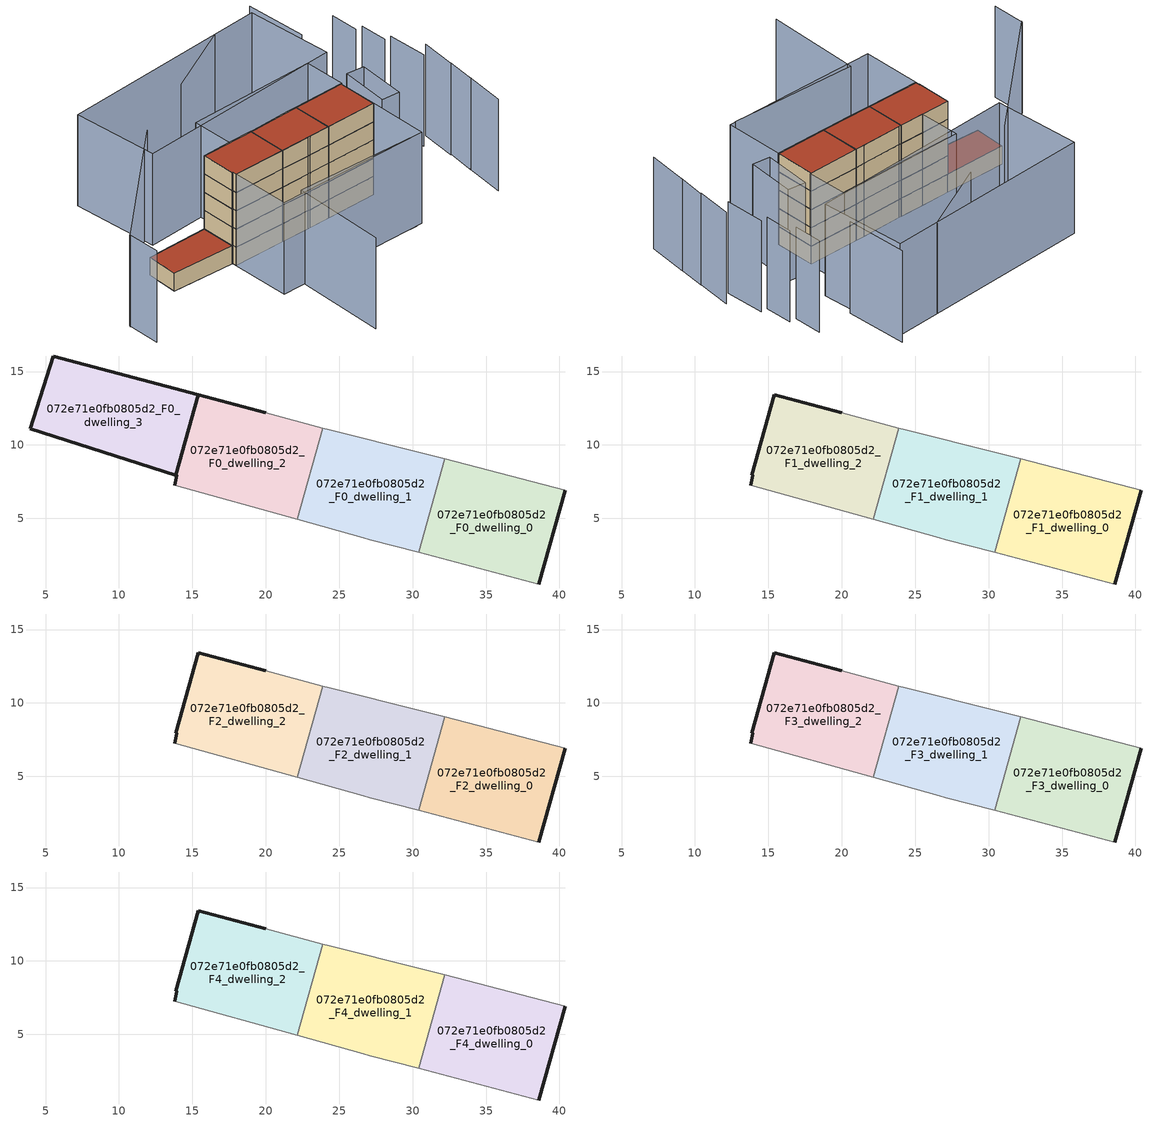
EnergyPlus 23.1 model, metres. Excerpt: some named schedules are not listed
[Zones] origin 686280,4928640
072e71e0fb0805d2_F0_dwelling_0
 floor ground (EU_floor_Construction): 38.61,0.53 40.41,6.92 32.19,9.06 30.42,2.69 z0
 wall outside (EU_wall_Construction): 40.41,6.92 38.61,0.53 z0:3
 wall adiabatic (EU_wall_Construction): 32.19,9.06 40.41,6.92 / 38.61,0.53 30.42,2.69 z0:3
 wall to 072e71e0fb0805d2_F0_dwelling_1 (EU_wall_Construction): 30.42,2.69 32.19,9.06 z0:3
072e71e0fb0805d2_F0_dwelling_1
 floor ground (EU_floor_Construction): 30.42,2.69 32.19,9.06 30.71,9.45 24.32,11.03 23.87,11.15 22.14,4.94 26.64,3.69 27.1,3.56 z0
 wall adiabatic (EU_wall_Construction): 30.42,2.69 27.1,3.56 26.64,3.69 22.14,4.94 / 23.87,11.15 24.32,11.03 30.71,9.45 32.19,9.06 z0:3
 wall to 072e71e0fb0805d2_F0_dwelling_2 (EU_wall_Construction): 22.14,4.94 23.87,11.15 z0:3
072e71e0fb0805d2_F0_dwelling_2
 floor ground (EU_floor_Construction): 22.14,4.94 23.87,11.15 20.01,12.2 15.4,13.43 13.87,7.94 13.94,7.92 13.8,7.26 z0
 wall outside (EU_wall_Construction): 13.8,7.26 13.94,7.92 13.87,7.94 15.4,13.43 20.01,12.2 z0:3
 wall adiabatic (EU_wall_Construction): 22.14,4.94 13.8,7.26 / 20.01,12.2 23.87,11.15 z0:3
072e71e0fb0805d2_F0_dwelling_3
 floor ground (EU_floor_Construction): 13.87,7.94 15.4,13.43 5.52,16.06 3.95,11.1 z0
 wall outside (EU_wall_Construction): 13.87,7.94 3.95,11.1 5.52,16.06 15.4,13.43 13.87,7.94 z0:3
 roof outside (EU_roof_Construction): 15.4,13.43 13.87,7.94 3.95,11.1 5.52,16.06 z3
072e71e0fb0805d2_F1_dwelling_0
 floor to 072e71e0fb0805d2_F0_dwelling_0 (EU_floor_Construction): 38.61,0.53 40.41,6.92 32.19,9.06 30.42,2.69 z3
 wall outside (EU_wall_Construction): 40.41,6.92 38.61,0.53 z3:6
 wall adiabatic (EU_wall_Construction): 32.19,9.06 40.41,6.92 / 38.61,0.53 30.42,2.69 z3:6
 wall to 072e71e0fb0805d2_F1_dwelling_1 (EU_wall_Construction): 30.42,2.69 32.19,9.06 z3:6
072e71e0fb0805d2_F1_dwelling_1
 floor to 072e71e0fb0805d2_F0_dwelling_1 (EU_floor_Construction): 30.42,2.69 32.19,9.06 30.71,9.45 24.32,11.03 23.87,11.15 22.14,4.94 26.64,3.69 27.1,3.56 z3
 wall adiabatic (EU_wall_Construction): 30.42,2.69 27.1,3.56 26.64,3.69 22.14,4.94 / 23.87,11.15 24.32,11.03 30.71,9.45 32.19,9.06 z3:6
 wall to 072e71e0fb0805d2_F1_dwelling_2 (EU_wall_Construction): 22.14,4.94 23.87,11.15 z3:6
072e71e0fb0805d2_F1_dwelling_2
 floor to 072e71e0fb0805d2_F0_dwelling_2 (EU_floor_Construction): 22.14,4.94 23.87,11.15 20.01,12.2 15.4,13.43 13.87,7.94 13.94,7.92 13.8,7.26 z3
 wall outside (EU_wall_Construction): 13.8,7.26 13.94,7.92 13.87,7.94 15.4,13.43 20.01,12.2 z3:6
 wall adiabatic (EU_wall_Construction): 22.14,4.94 13.8,7.26 / 20.01,12.2 23.87,11.15 z3:6
072e71e0fb0805d2_F2_dwelling_0
 floor to 072e71e0fb0805d2_F1_dwelling_0 (EU_floor_Construction): 38.61,0.53 40.41,6.92 32.19,9.06 30.42,2.69 z6
 wall outside (EU_wall_Construction): 40.41,6.92 38.61,0.53 z6:9
 wall adiabatic (EU_wall_Construction): 32.19,9.06 40.41,6.92 / 38.61,0.53 30.42,2.69 z6:9
 wall to 072e71e0fb0805d2_F2_dwelling_1 (EU_wall_Construction): 30.42,2.69 32.19,9.06 z6:9
072e71e0fb0805d2_F2_dwelling_1
 floor to 072e71e0fb0805d2_F1_dwelling_1 (EU_floor_Construction): 30.42,2.69 32.19,9.06 30.71,9.45 24.32,11.03 23.87,11.15 22.14,4.94 26.64,3.69 27.1,3.56 z6
 wall adiabatic (EU_wall_Construction): 30.42,2.69 27.1,3.56 26.64,3.69 22.14,4.94 / 23.87,11.15 24.32,11.03 30.71,9.45 32.19,9.06 z6:9
 wall to 072e71e0fb0805d2_F2_dwelling_2 (EU_wall_Construction): 22.14,4.94 23.87,11.15 z6:9
072e71e0fb0805d2_F2_dwelling_2
 floor to 072e71e0fb0805d2_F1_dwelling_2 (EU_floor_Construction): 22.14,4.94 23.87,11.15 20.01,12.2 15.4,13.43 13.87,7.94 13.94,7.92 13.8,7.26 z6
 wall outside (EU_wall_Construction): 13.8,7.26 13.94,7.92 13.87,7.94 15.4,13.43 20.01,12.2 z6:9
 wall adiabatic (EU_wall_Construction): 22.14,4.94 13.8,7.26 / 20.01,12.2 23.87,11.15 z6:9
072e71e0fb0805d2_F3_dwelling_0
 floor to 072e71e0fb0805d2_F2_dwelling_0 (EU_floor_Construction): 38.61,0.53 40.41,6.92 32.19,9.06 30.42,2.69 z9
 wall outside (EU_wall_Construction): 40.41,6.92 38.61,0.53 z9:12
 wall adiabatic (EU_wall_Construction): 32.19,9.06 40.41,6.92 / 38.61,0.53 30.42,2.69 z9:12
 wall to 072e71e0fb0805d2_F3_dwelling_1 (EU_wall_Construction): 30.42,2.69 32.19,9.06 z9:12
072e71e0fb0805d2_F3_dwelling_1
 floor to 072e71e0fb0805d2_F2_dwelling_1 (EU_floor_Construction): 30.42,2.69 32.19,9.06 30.71,9.45 24.32,11.03 23.87,11.15 22.14,4.94 26.64,3.69 27.1,3.56 z9
 wall adiabatic (EU_wall_Construction): 30.42,2.69 27.1,3.56 26.64,3.69 22.14,4.94 / 23.87,11.15 24.32,11.03 30.71,9.45 32.19,9.06 z9:12
 wall to 072e71e0fb0805d2_F3_dwelling_2 (EU_wall_Construction): 22.14,4.94 23.87,11.15 z9:12
072e71e0fb0805d2_F3_dwelling_2
 floor to 072e71e0fb0805d2_F2_dwelling_2 (EU_floor_Construction): 22.14,4.94 23.87,11.15 20.01,12.2 15.4,13.43 13.87,7.94 13.94,7.92 13.8,7.26 z9
 wall outside (EU_wall_Construction): 13.8,7.26 13.94,7.92 13.87,7.94 15.4,13.43 20.01,12.2 z9:12
 wall adiabatic (EU_wall_Construction): 22.14,4.94 13.8,7.26 / 20.01,12.2 23.87,11.15 z9:12
072e71e0fb0805d2_F4_dwelling_0
 floor to 072e71e0fb0805d2_F3_dwelling_0 (EU_floor_Construction): 38.61,0.53 40.41,6.92 32.19,9.06 30.42,2.69 z12
 wall outside (EU_wall_Construction): 40.41,6.92 38.61,0.53 z12:15
 wall adiabatic (EU_wall_Construction): 32.19,9.06 40.41,6.92 / 38.61,0.53 30.42,2.69 z12:15
 wall to 072e71e0fb0805d2_F4_dwelling_1 (EU_wall_Construction): 30.42,2.69 32.19,9.06 z12:15
 roof outside (EU_roof_Construction): 40.41,6.92 38.61,0.53 30.42,2.69 32.19,9.06 z15
072e71e0fb0805d2_F4_dwelling_1
 floor to 072e71e0fb0805d2_F3_dwelling_1 (EU_floor_Construction): 30.42,2.69 32.19,9.06 30.71,9.45 24.32,11.03 23.87,11.15 22.14,4.94 26.64,3.69 27.1,3.56 z12
 wall adiabatic (EU_wall_Construction): 30.42,2.69 27.1,3.56 26.64,3.69 22.14,4.94 / 23.87,11.15 24.32,11.03 30.71,9.45 32.19,9.06 z12:15
 wall to 072e71e0fb0805d2_F4_dwelling_2 (EU_wall_Construction): 22.14,4.94 23.87,11.15 z12:15
 roof outside (EU_roof_Construction): 32.19,9.06 30.42,2.69 27.1,3.56 26.64,3.69 22.14,4.94 23.87,11.15 24.32,11.03 30.71,9.45 z15
072e71e0fb0805d2_F4_dwelling_2
 floor to 072e71e0fb0805d2_F3_dwelling_2 (EU_floor_Construction): 22.14,4.94 23.87,11.15 20.01,12.2 15.4,13.43 13.87,7.94 13.94,7.92 13.8,7.26 z12
 wall outside (EU_wall_Construction): 13.8,7.26 13.94,7.92 13.87,7.94 15.4,13.43 20.01,12.2 z12:15
 wall adiabatic (EU_wall_Construction): 22.14,4.94 13.8,7.26 / 20.01,12.2 23.87,11.15 z12:15
 roof outside (EU_roof_Construction): 23.87,11.15 22.14,4.94 13.8,7.26 13.94,7.92 13.87,7.94 15.4,13.43 20.01,12.2 z15
shading: 48.47,-13.43 51.03,-7.25 / 10.57,-17.19 15.11,-2.42 / 15.11,-2.42 35.15,-8.57 / 50.89,-7.5 52.64,-3.22 / 52.6,-3.21 54.8,2.17 / 52.41,1 53.97,7.29 / 52.84,7.6 54,11.95 / 52.85,12.26 54.05,16.73 / -6.53,11.8 -7.97,6.57 / 47.78,17.77 50.11,27.61 / 41.58,27.97 28.72,25.36 / 16.66,23.32 -6.66,11.65 / 13.8,7.26 38.61,0.53 / 38.61,0.53 36.07,-8.82 / 36.07,-8.82 11.26,-2.09 / 11.26,-2.09 13.8,7.26 / 40.01,0.04 42.87,7.47 / 42.87,7.47 45.58,6.43 / 45.58,6.43 42.72,-1 / 42.72,-1 40.01,0.04 / 40.56,6.88 19.99,12.14 / 19.99,12.14 21.66,18.67 / 21.66,18.67 42.23,13.41 / 42.23,13.41 40.56,6.88 / 45.96,12.64 12.05,19.64 / 12.05,19.64 14.9,33.47 / 14.9,33.47 48.81,26.48 / 48.81,26.48 45.96,12.64 z0:15
[Building]
EU S2 Campaign: North Axis=0; Terrain=City; Solar Distribution=FullExterior
[Site:Location]
Bologna: Latitude=44.5; Longitude=11.25; Time Zone=1; Elevation=37
[SizingPeriod:WeatherFileDays]
AnnualSizingPeriod: Begin Month=1; Begin Day of Month=1; End Month=12; End Day of Month=31; Day of Week for Start Day=Monday; Use Weather File Daylight Saving Period=No; Use Weather File Rain and Snow Indicators=No
[MATERIAL]
EU_InternalMass_Material: Roughness=MediumRough; Thickness=0.1; Conductivity=1; Density=1800; Specific Heat=900; Thermal Absorptance=0.9; Solar Absorptance=0.7; Visible Absorptance=0.7
[MATERIAL:NOMASS] Roughness=MediumRough; Thermal Absorptance=0.9; Solar Absorptance=0.7; Visible Absorptance=0.7
Name | Thermal Resistance
EU_wall_NoMass | 0.905828
EU_roof_NoMass | 0.37593
EU_floor_NoMass | 0.67114
[CONSTRUCTION]
EU_wall_Construction: EU_wall_NoMass
EU_roof_Construction: EU_roof_NoMass
EU_floor_Construction: EU_floor_NoMass
EU_InternalMass_Construction: EU_InternalMass_Material
[ZONE] Type=1; Multiplier=1; Ceiling Height=autocalculate; Floor Area=autocalculate; Part of Total Floor Area=Yes
Name | Volume
072e71e0fb0805d2_F0_dwelling_0; 072e71e0fb0805d2_F1_dwelling_0; 072e71e0fb0805d2_F2_dwelling_0; 072e71e0fb0805d2_F3_dwelling_0; 072e71e0fb0805d2_F4_dwelling_0; 072e71e0fb0805d2_F0_dwelling_3 | 168.58
072e71e0fb0805d2_F0_dwelling_1 | 168.589
072e71e0fb0805d2_F1_dwelling_1; 072e71e0fb0805d2_F2_dwelling_1; 072e71e0fb0805d2_F3_dwelling_1; 072e71e0fb0805d2_F4_dwelling_1 | 168.587
072e71e0fb0805d2_F0_dwelling_2 | 168.576
072e71e0fb0805d2_F1_dwelling_2; 072e71e0fb0805d2_F2_dwelling_2; 072e71e0fb0805d2_F3_dwelling_2; 072e71e0fb0805d2_F4_dwelling_2 | 168.575
[INTERNALMASS] Construction=EU_InternalMass_Construction
Name | Zone or ZoneList | Surface Area
072e71e0fb0805d2_F0_dwelling_0_EU_InternalMass | 072e71e0fb0805d2_F0_dwelling_0 | 56.1933
072e71e0fb0805d2_F0_dwelling_1_EU_InternalMass | 072e71e0fb0805d2_F0_dwelling_1 | 56.196
072e71e0fb0805d2_F0_dwelling_2_EU_InternalMass | 072e71e0fb0805d2_F0_dwelling_2 | 56.192
072e71e0fb0805d2_F0_dwelling_3_EU_InternalMass | 072e71e0fb0805d2_F0_dwelling_3 | 56.1932
072e71e0fb0805d2_F1_dwelling_0_EU_InternalMass | 072e71e0fb0805d2_F1_dwelling_0 | 74.9254
072e71e0fb0805d2_F1_dwelling_1_EU_InternalMass | 072e71e0fb0805d2_F1_dwelling_1 | 74.9226
072e71e0fb0805d2_F1_dwelling_2_EU_InternalMass | 072e71e0fb0805d2_F1_dwelling_2 | 74.924
072e71e0fb0805d2_F2_dwelling_0_EU_InternalMass | 072e71e0fb0805d2_F2_dwelling_0 | 74.9254
072e71e0fb0805d2_F2_dwelling_1_EU_InternalMass | 072e71e0fb0805d2_F2_dwelling_1 | 74.9226
072e71e0fb0805d2_F2_dwelling_2_EU_InternalMass | 072e71e0fb0805d2_F2_dwelling_2 | 74.924
072e71e0fb0805d2_F3_dwelling_0_EU_InternalMass | 072e71e0fb0805d2_F3_dwelling_0 | 74.9254
072e71e0fb0805d2_F3_dwelling_1_EU_InternalMass | 072e71e0fb0805d2_F3_dwelling_1 | 74.9226
072e71e0fb0805d2_F3_dwelling_2_EU_InternalMass | 072e71e0fb0805d2_F3_dwelling_2 | 74.924
072e71e0fb0805d2_F4_dwelling_0_EU_InternalMass | 072e71e0fb0805d2_F4_dwelling_0 | 74.9254
072e71e0fb0805d2_F4_dwelling_1_EU_InternalMass | 072e71e0fb0805d2_F4_dwelling_1 | 74.9226
072e71e0fb0805d2_F4_dwelling_2_EU_InternalMass | 072e71e0fb0805d2_F4_dwelling_2 | 74.924
[OTHEREQUIPMENT] Fuel Type=Electricity; Design Level Calculation Method=Watts/Area; Power per Zone Floor Area=1; Fraction Latent=0; Fraction Radiant=0; Fraction Lost=0; Carbon Dioxide Generation Rate=0; EndUse Subcategory=EU_Step8_InternalGains
Name | Zone or ZoneList or Space or SpaceList | Schedule
EU_Step8_InternalGain_072e71e0fb0805d2_F0_dwelling_0_f000 | 072e71e0fb0805d2_F0_dwelling_0 | EU_Step8_GainSchedule_072e71e0fb0805d2_F0_dwelling_0_f000
EU_Step8_InternalGain_072e71e0fb0805d2_F0_dwelling_1_f000 | 072e71e0fb0805d2_F0_dwelling_1 | EU_Step8_GainSchedule_072e71e0fb0805d2_F0_dwelling_1_f000
EU_Step8_InternalGain_072e71e0fb0805d2_F0_dwelling_2_f000 | 072e71e0fb0805d2_F0_dwelling_2 | EU_Step8_GainSchedule_072e71e0fb0805d2_F0_dwelling_2_f000
EU_Step8_InternalGain_072e71e0fb0805d2_F0_dwelling_3_f000 | 072e71e0fb0805d2_F0_dwelling_3 | EU_Step8_GainSchedule_072e71e0fb0805d2_F0_dwelling_3_f000
EU_Step8_InternalGain_072e71e0fb0805d2_F1_dwelling_0_f000 | 072e71e0fb0805d2_F1_dwelling_0 | EU_Step8_GainSchedule_072e71e0fb0805d2_F1_dwelling_0_f000
EU_Step8_InternalGain_072e71e0fb0805d2_F1_dwelling_1_f000 | 072e71e0fb0805d2_F1_dwelling_1 | EU_Step8_GainSchedule_072e71e0fb0805d2_F1_dwelling_1_f000
EU_Step8_InternalGain_072e71e0fb0805d2_F1_dwelling_2_f000 | 072e71e0fb0805d2_F1_dwelling_2 | EU_Step8_GainSchedule_072e71e0fb0805d2_F1_dwelling_2_f000
EU_Step8_InternalGain_072e71e0fb0805d2_F2_dwelling_0_f000 | 072e71e0fb0805d2_F2_dwelling_0 | EU_Step8_GainSchedule_072e71e0fb0805d2_F2_dwelling_0_f000
EU_Step8_InternalGain_072e71e0fb0805d2_F2_dwelling_1_f000 | 072e71e0fb0805d2_F2_dwelling_1 | EU_Step8_GainSchedule_072e71e0fb0805d2_F2_dwelling_1_f000
EU_Step8_InternalGain_072e71e0fb0805d2_F2_dwelling_2_f000 | 072e71e0fb0805d2_F2_dwelling_2 | EU_Step8_GainSchedule_072e71e0fb0805d2_F2_dwelling_2_f000
EU_Step8_InternalGain_072e71e0fb0805d2_F3_dwelling_0_f000 | 072e71e0fb0805d2_F3_dwelling_0 | EU_Step8_GainSchedule_072e71e0fb0805d2_F3_dwelling_0_f000
EU_Step8_InternalGain_072e71e0fb0805d2_F3_dwelling_1_f000 | 072e71e0fb0805d2_F3_dwelling_1 | EU_Step8_GainSchedule_072e71e0fb0805d2_F3_dwelling_1_f000
EU_Step8_InternalGain_072e71e0fb0805d2_F3_dwelling_2_f000 | 072e71e0fb0805d2_F3_dwelling_2 | EU_Step8_GainSchedule_072e71e0fb0805d2_F3_dwelling_2_f000
EU_Step8_InternalGain_072e71e0fb0805d2_F4_dwelling_0_f000 | 072e71e0fb0805d2_F4_dwelling_0 | EU_Step8_GainSchedule_072e71e0fb0805d2_F4_dwelling_0_f000
EU_Step8_InternalGain_072e71e0fb0805d2_F4_dwelling_1_f000 | 072e71e0fb0805d2_F4_dwelling_1 | EU_Step8_GainSchedule_072e71e0fb0805d2_F4_dwelling_1_f000
EU_Step8_InternalGain_072e71e0fb0805d2_F4_dwelling_2_f000 | 072e71e0fb0805d2_F4_dwelling_2 | EU_Step8_GainSchedule_072e71e0fb0805d2_F4_dwelling_2_f000
[ZONEVENTILATION:DESIGNFLOWRATE] Schedule=EU_AlwaysOn; Design Flow Rate Calculation Method=AirChanges/Hour; Air Changes per Hour=0.73129; Ventilation Type=Natural; Fan Pressure Rise=0; Fan Total Efficiency=1; Constant Term Coefficient=1; Temperature Term Coefficient=0; Velocity Term Coefficient=0; Velocity Squared Term Coefficient=0; Minimum Indoor Temperature=-100; Maximum Indoor Temperature=100; Delta Temperature=-100; Minimum Outdoor Temperature=-100; Maximum Outdoor Temperature=100; Maximum Wind Speed=40
Name | Zone or ZoneList or Space or SpaceList
EU_ConstantAir_072e71e0fb0805d2_F0_dwelling_0 | 072e71e0fb0805d2_F0_dwelling_0
EU_ConstantAir_072e71e0fb0805d2_F0_dwelling_1 | 072e71e0fb0805d2_F0_dwelling_1
EU_ConstantAir_072e71e0fb0805d2_F0_dwelling_2 | 072e71e0fb0805d2_F0_dwelling_2
EU_ConstantAir_072e71e0fb0805d2_F0_dwelling_3 | 072e71e0fb0805d2_F0_dwelling_3
EU_ConstantAir_072e71e0fb0805d2_F1_dwelling_0 | 072e71e0fb0805d2_F1_dwelling_0
EU_ConstantAir_072e71e0fb0805d2_F1_dwelling_1 | 072e71e0fb0805d2_F1_dwelling_1
EU_ConstantAir_072e71e0fb0805d2_F1_dwelling_2 | 072e71e0fb0805d2_F1_dwelling_2
EU_ConstantAir_072e71e0fb0805d2_F2_dwelling_0 | 072e71e0fb0805d2_F2_dwelling_0
EU_ConstantAir_072e71e0fb0805d2_F2_dwelling_1 | 072e71e0fb0805d2_F2_dwelling_1
EU_ConstantAir_072e71e0fb0805d2_F2_dwelling_2 | 072e71e0fb0805d2_F2_dwelling_2
EU_ConstantAir_072e71e0fb0805d2_F3_dwelling_0 | 072e71e0fb0805d2_F3_dwelling_0
EU_ConstantAir_072e71e0fb0805d2_F3_dwelling_1 | 072e71e0fb0805d2_F3_dwelling_1
EU_ConstantAir_072e71e0fb0805d2_F3_dwelling_2 | 072e71e0fb0805d2_F3_dwelling_2
EU_ConstantAir_072e71e0fb0805d2_F4_dwelling_0 | 072e71e0fb0805d2_F4_dwelling_0
EU_ConstantAir_072e71e0fb0805d2_F4_dwelling_1 | 072e71e0fb0805d2_F4_dwelling_1
EU_ConstantAir_072e71e0fb0805d2_F4_dwelling_2 | 072e71e0fb0805d2_F4_dwelling_2
[HVACTEMPLATE:THERMOSTAT] Constant Heating Setpoint=20; Constant Cooling Setpoint=50
EU_HeatOnly_072e71e0fb0805d2_F0_dwelling_0; EU_HeatOnly_072e71e0fb0805d2_F0_dwelling_1; EU_HeatOnly_072e71e0fb0805d2_F0_dwelling_2; EU_HeatOnly_072e71e0fb0805d2_F0_dwelling_3; EU_HeatOnly_072e71e0fb0805d2_F1_dwelling_0; EU_HeatOnly_072e71e0fb0805d2_F1_dwelling_1; EU_HeatOnly_072e71e0fb0805d2_F1_dwelling_2; EU_HeatOnly_072e71e0fb0805d2_F2_dwelling_0; EU_HeatOnly_072e71e0fb0805d2_F2_dwelling_1; EU_HeatOnly_072e71e0fb0805d2_F2_dwelling_2; EU_HeatOnly_072e71e0fb0805d2_F3_dwelling_0; EU_HeatOnly_072e71e0fb0805d2_F3_dwelling_1; EU_HeatOnly_072e71e0fb0805d2_F3_dwelling_2; EU_HeatOnly_072e71e0fb0805d2_F4_dwelling_0; EU_HeatOnly_072e71e0fb0805d2_F4_dwelling_1; EU_HeatOnly_072e71e0fb0805d2_F4_dwelling_2
[HVACTEMPLATE:ZONE:IDEALLOADSAIRSYSTEM] System Availability Schedule=EU_AlwaysOn; Maximum Heating Supply Air Temperature=50; Minimum Cooling Supply Air Temperature=13; Maximum Heating Supply Air Humidity Ratio=0.0156; Minimum Cooling Supply Air Humidity Ratio=0.0077; Heating Limit=NoLimit; Cooling Limit=NoLimit; Heating Availability Schedule=EU_AlwaysOn; Cooling Availability Schedule=EU_CoolingOff; Dehumidification Control Type=ConstantSensibleHeatRatio; Cooling Sensible Heat Ratio=0.7; Dehumidification Setpoint=60; Humidification Control Type=None; Humidification Setpoint=30; Outdoor Air Method=None; Outdoor Air Flow Rate per Person=0.00944; Outdoor Air Flow Rate per Zone Floor Area=0; Outdoor Air Flow Rate per Zone=0; Demand Controlled Ventilation Type=None; Outdoor Air Economizer Type=NoEconomizer; Heat Recovery Type=None; Sensible Heat Recovery Effectiveness=0.7; Latent Heat Recovery Effectiveness=0.65
Name | Template Thermostat
072e71e0fb0805d2_F0_dwelling_0 | EU_HeatOnly_072e71e0fb0805d2_F0_dwelling_0
072e71e0fb0805d2_F0_dwelling_1 | EU_HeatOnly_072e71e0fb0805d2_F0_dwelling_1
072e71e0fb0805d2_F0_dwelling_2 | EU_HeatOnly_072e71e0fb0805d2_F0_dwelling_2
072e71e0fb0805d2_F0_dwelling_3 | EU_HeatOnly_072e71e0fb0805d2_F0_dwelling_3
072e71e0fb0805d2_F1_dwelling_0 | EU_HeatOnly_072e71e0fb0805d2_F1_dwelling_0
072e71e0fb0805d2_F1_dwelling_1 | EU_HeatOnly_072e71e0fb0805d2_F1_dwelling_1
072e71e0fb0805d2_F1_dwelling_2 | EU_HeatOnly_072e71e0fb0805d2_F1_dwelling_2
072e71e0fb0805d2_F2_dwelling_0 | EU_HeatOnly_072e71e0fb0805d2_F2_dwelling_0
072e71e0fb0805d2_F2_dwelling_1 | EU_HeatOnly_072e71e0fb0805d2_F2_dwelling_1
072e71e0fb0805d2_F2_dwelling_2 | EU_HeatOnly_072e71e0fb0805d2_F2_dwelling_2
072e71e0fb0805d2_F3_dwelling_0 | EU_HeatOnly_072e71e0fb0805d2_F3_dwelling_0
072e71e0fb0805d2_F3_dwelling_1 | EU_HeatOnly_072e71e0fb0805d2_F3_dwelling_1
